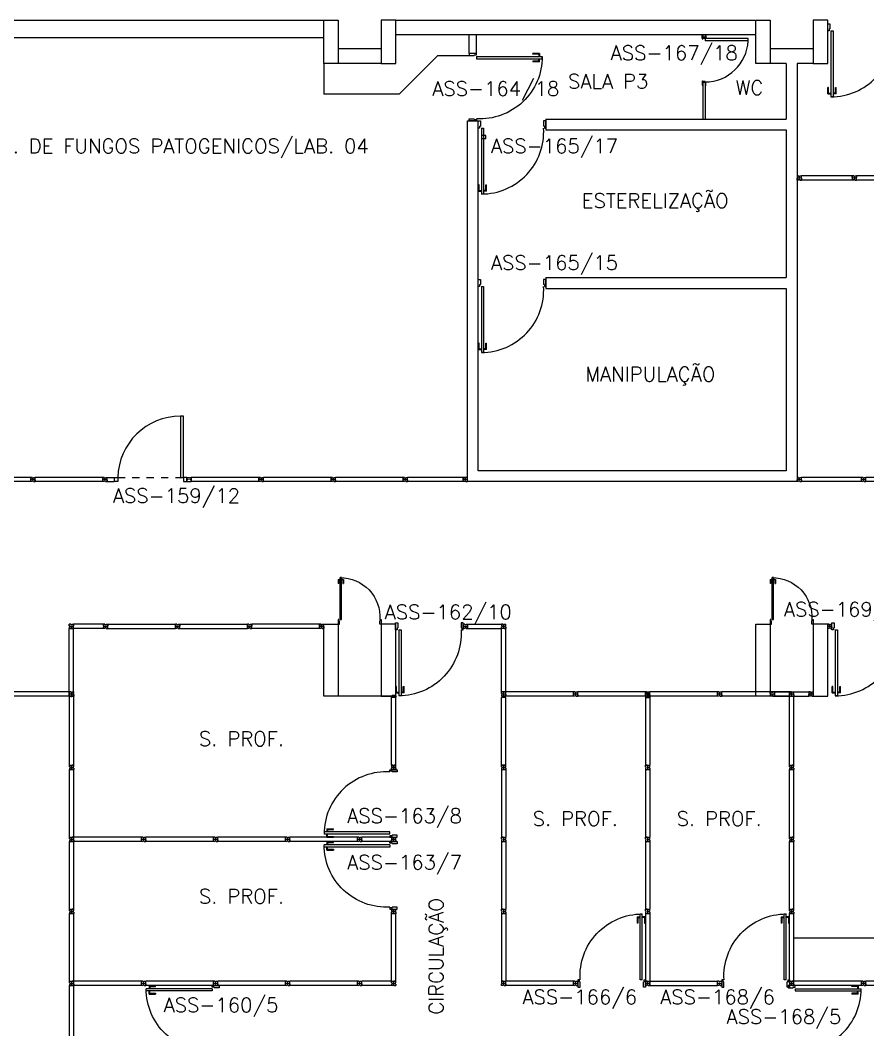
# Model space of a CAD drawing. Extents: x -248 to -11, y 347 to 447.
# Drawn here: x -76.88 to -65.11, y 365.43 to 379.45 of the extents above; entities that cross this region are included whole.
import ezdxf
from ezdxf.enums import TextEntityAlignment as Align

# ---------------------------------------------------------------- set-up
doc = ezdxf.new("R2010")
doc.units = 0
doc.header["$LTSCALE"] = 0.02
doc.header["$MEASUREMENT"] = 0
doc.linetypes.add('DASHEDX2', pattern=[38.1, 25.4, -12.7])
doc.layers.get('0').update_dxf_attribs({"linetype": 'CONTINUOUS'})
for name, color, linetype in [('ALV', 2, 'CONTINUOUS'), ('BANC', 2, 'CONTINUOUS'), ('DIV', 2, 'CONTINUOUS'), ('ESTR', 3, 'CONTINUOUS'), ('MOBIL', 3, 'CONTINUOUS'), ('PAREDE ALV', 6, 'CONTINUOUS'), ('PAREDE DIV DEMOLIDA', 2, 'DASHEDX2'), ('PORTAS', 2, 'CONTINUOUS'), ('TEXTO', 2, 'CONTINUOUS'), ('TEXTO-ENDEREÇO', 2, 'CONTINUOUS')]:
    doc.layers.add(name, color=color, linetype=linetype)
doc.styles.add('UNB-100', font='simplex.shx', dxfattribs={"height": 0.2})
doc.styles.add('UNB-100-1', font='simplex.shx', dxfattribs={"height": 0.2})

# ---------------------------------------------------------------- blocks, each defined once
blk = doc.blocks.new('PDV2D-SSS')
for p, q in [((-0.148, 0.925), (-0.108, 0.925)), ((-0.148, 0.925), (-0.148, 0.835)), ((-0.138, 0.915), (-0.108, 0.915)), ((-0.138, 0.915), (-0.138, 0.835)), ((-0.106, 0.965), (-0.076, 0.965)), ((-0.106, 0.05), (-0.106, 0.965)), ((-0.076, 0.05), (-0.076, 0.965)), ((-0.034, 0.925), (-0.074, 0.925)), ((-0.044, 0.915), (-0.074, 0.915)), ((-0.044, 0.915), (-0.044, 0.835)), ((-0.034, 0.925), (-0.034, 0.835)), ((-0.138, 0.835), (-0.148, 0.835)), ((-0.044, 0.835), (-0.034, 0.835)), ((-0.95, 0.05), (-0.97, 0.05)), ((-0.97, 0.05), (-0.97, 0.035)), ((-0.97, 0.035), (-0.97, -0.035)), ((-0.95, 0.02), (-0.95, 0.05)), ((-0.95, 0.02), (-0.94, 0.02)), ((-0.94, -0.05), (-0.94, 0.02)), ((-0.076, 0.05), (-0.106, 0.05)), ((-0.051, 0.02), (-0.061, 0.02)), ((-0.061, -0.05), (-0.061, 0.02)), ((-0.051, 0.05), (-0.031, 0.05)), ((-0.051, 0.02), (-0.051, 0.05)), ((-0.031, 0.05), (-0.031, -0.05)), ((-0.97, -0.035), (-0.97, -0.05)), ((-0.97, -0.05), (-0.94, -0.05)), ((-0.031, -0.05), (-0.061, -0.05))]:
    blk.add_line(p, q)
at = {"color": 1}
blk.add_arc((-0.076, 0.1), 0.865, 90, 183.3214, dxfattribs=at)
blk = doc.blocks.new('DIVMT-SSS')
for p, q in [((-0.03, 0.008), (-0.03, 0.03)), ((-0.006, 0.03), (-0.03, 0.03)), ((-0.03, 0.008), (-0.02, 0.008)), ((-0.02, -0.008), (-0.02, 0.008)), ((-0.006, 0.02), (-0.006, 0.03)), ((0.006, 0.02), (-0.006, 0.02)), ((-0.005, 0), (0.005, 0)), ((0.005, 0), (-0.005, 0)), ((0, 0.005), (0, -0.005)), ((0, -0.005), (0, 0.005)), ((0.006, 0.03), (0.03, 0.03)), ((0.006, 0.02), (0.006, 0.03)), ((0.03, 0.008), (0.02, 0.008)), ((0.02, -0.008), (0.02, 0.008)), ((0.03, 0.008), (0.03, 0.03)), ((-0.03, -0.008), (-0.03, -0.03)), ((-0.03, -0.008), (-0.02, -0.008)), ((-0.03, -0.03), (-0.03, -0.97)), ((-0.03, -0.03), (-0.009, -0.03)), ((0.03, -0.03), (-0.03, -0.03)), ((-0.03, -0.03), (-0.006, -0.03)), ((-0.009, -0.03), (-0.027, -0.03)), ((-0.006, -0.02), (-0.006, -0.03)), ((-0.006, -0.02), (0.006, -0.02)), ((-0.006, -0.02), (-0.006, -0.03)), ((0.006, -0.02), (-0.006, -0.02)), ((0.005, -0.03), (-0.005, -0.03)), ((0.006, -0.02), (0.006, -0.03)), ((0.006, -0.02), (0.006, -0.03)), ((0.03, -0.03), (0.006, -0.03)), ((0.03, -0.008), (0.02, -0.008)), ((0.03, -0.008), (0.03, -0.03)), ((0.03, -0.03), (0.03, -0.97)), ((0.03, -0.97), (-0.03, -0.97)), ((-0.006, -0.98), (-0.006, -0.97)), ((-0.006, -0.98), (0.006, -0.98)), ((0.005, -0.97), (-0.005, -0.97)), ((0.006, -0.98), (0.006, -0.97)), ((0.006, -1.001), (-0.006, -1.001)), ((0, -0.994), (0, -1.007)), ((0, -1.02), (0, -1.021))]:
    blk.add_line(p, q)
blk = doc.blocks.new('PILINT-SSS')
for points in [[(0.2, 0), (0.2, -0.6), (0, -0.6), (0, 0)], [(0.8, 0), (0.8, -0.6), (1, -0.6), (1, 0)], [(0.2, -8.39), (0.2, -9.39), (0, -9.39), (0, -8.39)], [(0.8, -8.39), (0.8, -9.39), (1, -9.39), (1, -8.39)]]:
    blk.add_lwpolyline(points, close=True)
blk = doc.blocks.new('DIVINI-SSS')
for p, q in [((-0.02, 0), (-0.02, -0.008)), ((-0.02, 0), (0.001, 0)), ((-0.005, 0), (0.005, 0)), ((0, 0.005), (0, -0.005)), ((0.001, 0), (0.02, 0)), ((-0.03, -0.008), (-0.02, -0.008)), ((-0.03, -0.008), (-0.03, -0.028)), ((-0.03, -0.028), (-0.008, -0.028)), ((-0.03, -0.03), (0.03, -0.03)), ((-0.03, -0.975), (-0.03, -0.03)), ((-0.009, -0.03), (-0.027, -0.03)), ((-0.008, -0.019), (0.008, -0.019)), ((-0.008, -0.019), (-0.008, -0.028)), ((-0.006, -0.021), (-0.006, -0.03)), ((0.006, -0.021), (-0.006, -0.021)), ((-0.006, -0.023), (-0.006, -0.027)), ((-0.004, -0.021), (0.004, -0.021)), ((0.006, -0.021), (0.006, -0.03)), ((0.006, -0.023), (0.006, -0.027)), ((0.008, -0.019), (0.008, -0.028)), ((0.03, -0.028), (0.008, -0.028)), ((0.009, -0.03), (0.027, -0.03)), ((0.02, 0), (0.02, -0.008)), ((0.03, -0.008), (0.02, -0.008)), ((0.03, -0.008), (0.03, -0.028)), ((0.03, -0.975), (0.03, -0.03)), ((-0.03, -0.975), (0.03, -0.975)), ((-0.009, -0.975), (-0.027, -0.975)), ((-0.006, -0.985), (-0.006, -0.975)), ((0.006, -0.985), (0.006, -0.975)), ((0.03, -0.975), (0.009, -0.975)), ((0.009, -0.975), (0.027, -0.975)), ((0.006, -0.985), (-0.006, -0.985)), ((0.006, -1.01), (-0.006, -1.01)), ((0, -0.985), (0, -0.988)), ((0, -1.003), (0, -1.018))]:
    blk.add_line(p, q)
blk = doc.blocks.new('PDV2E-SSS')
at = {"layer": 'DIV'}
for p, q in [((0.034, 0.925), (0.034, 0.835)), ((0.034, 0.925), (0.074, 0.925)), ((0.044, 0.915), (0.044, 0.835)), ((0.044, 0.915), (0.074, 0.915)), ((0.076, 0.05), (0.076, 0.965)), ((0.106, 0.965), (0.076, 0.965)), ((0.106, 0.05), (0.106, 0.965)), ((0.148, 0.925), (0.108, 0.925)), ((0.138, 0.915), (0.108, 0.915)), ((0.138, 0.915), (0.138, 0.835)), ((0.148, 0.925), (0.148, 0.835)), ((0.044, 0.835), (0.034, 0.835)), ((0.138, 0.835), (0.148, 0.835)), ((0.031, 0.05), (0.031, -0.05)), ((0.051, 0.05), (0.031, 0.05)), ((0.051, 0.02), (0.051, 0.05)), ((0.051, 0.02), (0.061, 0.02)), ((0.061, -0.05), (0.061, 0.02)), ((0.076, 0.05), (0.106, 0.05)), ((0.95, 0.02), (0.94, 0.02)), ((0.94, -0.05), (0.94, 0.02)), ((0.95, 0.02), (0.95, 0.05)), ((0.95, 0.05), (0.97, 0.05)), ((0.97, 0.05), (0.97, 0.035)), ((0.97, 0.035), (0.97, -0.035)), ((0.031, -0.05), (0.061, -0.05)), ((0.97, -0.05), (0.94, -0.05)), ((0.97, -0.035), (0.97, -0.05))]:
    blk.add_line(p, q, dxfattribs=at)
at = {"layer": 'DIV', "color": 1}
blk.add_arc((0.076, 0.1), 0.865, 356.6786, 90, dxfattribs=at)
blk = doc.blocks.new('MTT-SSS')
for p, q in [((-0.008, 0.03), (-0.03, 0.03)), ((-0.03, 0.03), (-0.03, 0.006)), ((-0.0185, 0.006), (-0.03, 0.006)), ((-0.0185, -0.006), (-0.0185, 0.006)), ((-0.008, 0.03), (-0.008, 0.02)), ((-0.008, 0.02), (0.008, 0.02)), ((-0.0051, 0), (0.0051, 0)), ((0, -0.0051), (0, 0.0051)), ((0.008, 0.03), (0.03, 0.03)), ((0.008, 0.03), (0.008, 0.02)), ((0.0205, -0.006), (0.0205, 0.006)), ((0.0205, 0.006), (0.03, 0.006)), ((0.03, 0.006), (0.03, 0.03)), ((-0.03, -0.03), (-0.03, -0.006)), ((-0.0185, -0.006), (-0.03, -0.006)), ((-0.008, -0.03), (-0.03, -0.03)), ((-0.008, -0.02), (0.008, -0.02)), ((-0.008, -0.03), (-0.008, -0.02)), ((0.008, -0.03), (0.008, -0.02)), ((0.008, -0.03), (0.03, -0.03)), ((0.0205, -0.006), (0.03, -0.006)), ((0.03, -0.006), (0.03, -0.03))]:
    blk.add_line(p, q)

msp = doc.modelspace()

# ---------------------------------------------------------------- linework, layer by layer
at = {"layer": 'ALV'}
for p, q in [((-77.666, 379.453), (-72.666, 379.453)), ((-71.666, 379.453), (-66.675, 379.453)), ((-77.666, 379.213), (-72.666, 379.213)), ((-71.666, 379.253), (-66.666, 379.253)), ((-70.645, 378.992), (-70.645, 379.253)), ((-70.545, 378.992), (-70.545, 379.253)), ((-71.866, 379.053), (-72.466, 379.053)), ((-65.866, 379.053), (-66.466, 379.053)), ((-71.866, 378.853), (-72.466, 378.853)), ((-66.241, 378.853), (-66.466, 378.853)), ((-66.241, 378.853), (-66.241, 378.078)), ((-65.866, 378.853), (-66.091, 378.853)), ((-66.091, 378.853), (-66.091, 373.043)), ((-70.67, 373.043), (-70.67, 378.053)), ((-70.67, 378.053), (-70.52, 378.053)), ((-70.52, 373.193), (-70.52, 378.053)), ((-69.58, 378.078), (-66.241, 378.078)), ((-69.58, 378.078), (-69.58, 377.928)), ((-69.58, 377.928), (-66.241, 377.928)), ((-66.241, 377.928), (-66.241, 375.878)), ((-69.58, 375.878), (-66.241, 375.878)), ((-69.58, 375.878), (-69.58, 375.728)), ((-69.58, 375.728), (-66.241, 375.728)), ((-66.241, 375.728), (-66.241, 373.193)), ((-66.241, 373.193), (-70.52, 373.193)), ((-71.554, 373.073), (-71.555, 373.073)), ((-71.528, 373.073), (-71.542, 373.073)), ((-71.535, 373.067), (-71.535, 373.079)), ((-71.514, 373.079), (-71.514, 373.067)), ((-71.514, 373.079), (-71.504, 373.079)), ((-71.514, 373.067), (-71.504, 373.067)), ((-71.504, 373.043), (-71.504, 373.103)), ((-70.67, 373.103), (-71.504, 373.103)), ((-71.504, 373.068), (-71.504, 373.078)), ((-70.67, 373.043), (-71.504, 373.043)), ((-66.091, 373.043), (-70.67, 373.043))]:
    msp.add_line(p, q, dxfattribs=at)
at = {"layer": 'BANC'}
for p, q in [((-71.666, 370.063), (-72.666, 370.063)), ((-63.796, 366.704), (-66.136, 366.704))]:
    msp.add_line(p, q, dxfattribs=at)
at = {"layer": 'DIV'}
for p, q in [((-67.409, 379.201), (-67.409, 379.251)), ((-67.399, 379.253), (-67.399, 379.216)), ((-67.369, 379.216), (-67.399, 379.216)), ((-67.399, 379.216), (-67.399, 379.201)), ((-67.369, 379.253), (-67.369, 379.216)), ((-67.369, 379.216), (-67.369, 379.211)), ((-67.359, 379.253), (-67.359, 379.211)), ((-67.399, 379.201), (-67.409, 379.201)), ((-67.369, 379.201), (-67.404, 379.201)), ((-67.404, 379.201), (-67.404, 379.191)), ((-67.404, 379.191), (-67.399, 379.191)), ((-67.399, 379.191), (-67.399, 379.201)), ((-67.359, 379.211), (-67.369, 379.211)), ((-67.369, 379.211), (-67.369, 379.201)), ((-66.769, 379.201), (-67.369, 379.201)), ((-67.369, 379.201), (-67.369, 379.166)), ((-66.769, 379.166), (-67.369, 379.166)), ((-66.769, 379.166), (-66.769, 379.201)), ((-67.399, 378.601), (-67.409, 378.601)), ((-67.409, 378.601), (-67.409, 378.551)), ((-67.409, 378.551), (-67.399, 378.551)), ((-67.404, 378.601), (-67.404, 378.611)), ((-67.404, 378.611), (-67.399, 378.611)), ((-67.369, 378.601), (-67.404, 378.601)), ((-67.399, 378.611), (-67.399, 378.601)), ((-67.399, 378.586), (-67.399, 378.601)), ((-67.369, 378.586), (-67.399, 378.586)), ((-67.399, 378.586), (-67.399, 378.078)), ((-67.369, 378.591), (-67.369, 378.601)), ((-67.359, 378.591), (-67.369, 378.591)), ((-67.369, 378.586), (-67.369, 378.591)), ((-67.369, 378.586), (-67.369, 378.078)), ((-67.369, 378.541), (-67.359, 378.541)), ((-67.359, 378.541), (-67.359, 378.591)), ((-66.08, 377.263), (-66.082, 377.263)), ((-66.054, 377.263), (-66.068, 377.263)), ((-66.061, 377.257), (-66.061, 377.27)), ((-66.04, 377.269), (-66.04, 377.257)), ((-66.04, 377.269), (-66.031, 377.269)), ((-66.04, 377.257), (-66.031, 377.257)), ((-66.031, 377.233), (-66.031, 377.293)), ((-65.326, 377.293), (-66.031, 377.293)), ((-66.031, 377.258), (-66.031, 377.268)), ((-65.326, 377.293), (-65.326, 377.233)), ((-65.326, 377.233), (-66.031, 377.233)), ((-70.73, 373.102), (-70.73, 373.079)), ((-70.708, 373.102), (-70.73, 373.102)), ((-70.73, 373.043), (-70.73, 373.102)), ((-70.73, 373.102), (-70.73, 373.082)), ((-70.73, 373.082), (-70.73, 373.1)), ((-70.721, 373.079), (-70.73, 373.079)), ((-70.721, 373.079), (-70.73, 373.079)), ((-70.73, 373.043), (-70.73, 373.078)), ((-70.721, 373.067), (-70.73, 373.067)), ((-70.73, 373.043), (-70.73, 373.067)), ((-70.721, 373.067), (-70.73, 373.067)), ((-70.708, 373.043), (-70.73, 373.043)), ((-70.721, 373.067), (-70.721, 373.079)), ((-70.721, 373.079), (-70.721, 373.067)), ((-70.719, 373.073), (-70.72, 373.073)), ((-70.708, 373.102), (-70.708, 373.092)), ((-70.708, 373.092), (-70.692, 373.092)), ((-70.708, 373.053), (-70.692, 373.053)), ((-70.708, 373.043), (-70.708, 373.053)), ((-70.693, 373.073), (-70.707, 373.073)), ((-70.705, 373.073), (-70.695, 373.073)), ((-70.695, 373.073), (-70.705, 373.073)), ((-70.7, 373.067), (-70.7, 373.079)), ((-70.7, 373.068), (-70.7, 373.078)), ((-70.7, 373.078), (-70.7, 373.068)), ((-70.692, 373.102), (-70.692, 373.092)), ((-70.692, 373.102), (-70.67, 373.102)), ((-70.692, 373.043), (-70.692, 373.053)), ((-70.692, 373.043), (-70.67, 373.043)), ((-70.68, 373.067), (-70.68, 373.079)), ((-70.68, 373.079), (-70.67, 373.079)), ((-70.68, 373.067), (-70.67, 373.067)), ((-70.679, 373.079), (-70.67, 373.079)), ((-70.679, 373.079), (-70.679, 373.067)), ((-70.679, 373.067), (-70.67, 373.067)), ((-70.67, 373.044), (-70.67, 373.102)), ((-69.692, 373.043), (-70.609, 373.043)), ((-66.081, 373.073), (-66.082, 373.073)), ((-66.055, 373.073), (-66.069, 373.073)), ((-66.062, 373.067), (-66.062, 373.079)), ((-66.041, 373.079), (-66.041, 373.067)), ((-66.041, 373.079), (-66.031, 373.079)), ((-66.041, 373.067), (-66.031, 373.067)), ((-66.031, 373.043), (-66.031, 373.103)), ((-65.196, 373.103), (-66.031, 373.103)), ((-66.031, 373.068), (-66.031, 373.078)), ((-65.196, 373.043), (-66.031, 373.043)), ((-65.196, 373.103), (-65.196, 373.082)), ((-65.196, 373.043), (-65.196, 373.103)), ((-65.174, 373.103), (-65.196, 373.103)), ((-65.196, 373.103), (-65.196, 373.079)), ((-65.196, 373.082), (-65.196, 373.1)), ((-65.186, 373.079), (-65.196, 373.079)), ((-65.186, 373.079), (-65.196, 373.079)), ((-65.196, 373.068), (-65.196, 373.078)), ((-65.186, 373.067), (-65.196, 373.067)), ((-65.196, 373.043), (-65.196, 373.067)), ((-65.186, 373.067), (-65.196, 373.067)), ((-65.174, 373.043), (-65.196, 373.043)), ((-65.186, 373.079), (-65.186, 373.067)), ((-65.186, 373.067), (-65.186, 373.079)), ((-65.174, 373.103), (-65.174, 373.093)), ((-65.174, 373.093), (-65.158, 373.093)), ((-65.174, 373.043), (-65.174, 373.053)), ((-65.174, 373.053), (-65.158, 373.053)), ((-65.16, 373.073), (-65.171, 373.073)), ((-65.171, 373.073), (-65.16, 373.073)), ((-65.166, 373.078), (-65.166, 373.068)), ((-65.166, 373.068), (-65.166, 373.078)), ((-65.158, 373.103), (-65.135, 373.103)), ((-65.158, 373.103), (-65.158, 373.093)), ((-65.158, 373.043), (-65.158, 373.053)), ((-65.158, 373.043), (-65.136, 373.043)), ((-65.135, 373.043), (-65.135, 373.103)), ((-76.201, 371.003), (-76.141, 371.003)), ((-76.201, 370.063), (-76.201, 371.003)), ((-76.178, 371.032), (-76.165, 371.032)), ((-76.165, 371.012), (-76.177, 371.012)), ((-76.177, 371.012), (-76.177, 371.003)), ((-76.176, 371.003), (-76.166, 371.003)), ((-76.171, 371.024), (-76.171, 371.038)), ((-76.165, 371.012), (-76.165, 371.003)), ((-76.141, 371.002), (-76.141, 371.062)), ((-75.726, 371.062), (-76.141, 371.062)), ((-76.141, 370.063), (-76.141, 371.003)), ((-75.726, 371.002), (-76.141, 371.002)), ((-75.726, 371.062), (-75.726, 371.002)), ((-75.726, 371.041), (-75.726, 371.059)), ((-75.717, 371.038), (-75.726, 371.038)), ((-75.726, 371.037), (-75.726, 371.027)), ((-75.717, 371.026), (-75.726, 371.026)), ((-75.726, 371.002), (-75.726, 371.023)), ((-75.726, 371.023), (-75.726, 371.005)), ((-75.717, 371.026), (-75.717, 371.038)), ((-75.691, 371.032), (-75.702, 371.032)), ((-75.696, 371.027), (-75.696, 371.037)), ((-70.705, 371.063), (-70.727, 371.063)), ((-70.727, 371.039), (-70.727, 371.063)), ((-70.718, 371.039), (-70.727, 371.039)), ((-70.718, 371.027), (-70.727, 371.027)), ((-70.727, 371.027), (-70.727, 371.003)), ((-70.705, 371.003), (-70.727, 371.003)), ((-70.718, 371.039), (-70.718, 371.027)), ((-70.705, 371.063), (-70.705, 371.053)), ((-70.689, 371.053), (-70.705, 371.053)), ((-70.689, 371.013), (-70.705, 371.013)), ((-70.705, 371.003), (-70.705, 371.013)), ((-70.692, 371.033), (-70.702, 371.033)), ((-70.702, 371.033), (-70.692, 371.033)), ((-70.697, 371.038), (-70.697, 371.028)), ((-70.697, 371.028), (-70.697, 371.038)), ((-70.689, 371.063), (-70.689, 371.053)), ((-70.689, 371.063), (-70.667, 371.063)), ((-70.689, 371.003), (-70.689, 371.013)), ((-70.689, 371.003), (-70.667, 371.003)), ((-70.677, 371.039), (-70.677, 371.027)), ((-70.677, 371.039), (-70.667, 371.039)), ((-70.677, 371.027), (-70.677, 371.039)), ((-70.677, 371.039), (-70.667, 371.039)), ((-70.677, 371.027), (-70.667, 371.027)), ((-70.677, 371.027), (-70.667, 371.027)), ((-70.667, 371.063), (-70.667, 371.039)), ((-70.667, 371.063), (-70.667, 371.003)), ((-70.667, 371.063), (-70.196, 371.063)), ((-70.667, 371.038), (-70.667, 371.028)), ((-70.667, 371.003), (-70.667, 371.027)), ((-70.667, 371.024), (-70.667, 371.006)), ((-70.667, 371.003), (-70.667, 371.024)), ((-70.667, 371.003), (-70.196, 371.003)), ((-70.196, 370.104), (-70.196, 371.002)), ((-70.136, 371.002), (-70.196, 371.002)), ((-70.136, 371.002), (-70.196, 371.002)), ((-70.172, 371.012), (-70.172, 371.002)), ((-70.172, 371.012), (-70.16, 371.012)), ((-70.16, 371.012), (-70.16, 371.002)), ((-70.136, 370.104), (-70.136, 371.002)), ((-76.171, 370.088), (-76.171, 370.098)), ((-76.166, 370.086), (-76.166, 370.1)), ((-70.196, 370.123), (-70.172, 370.123)), ((-70.196, 370.101), (-70.196, 370.123)), ((-70.136, 370.123), (-70.196, 370.123)), ((-70.196, 370.123), (-70.175, 370.123)), ((-70.196, 370.101), (-70.186, 370.101)), ((-70.175, 370.123), (-70.193, 370.123)), ((-70.186, 370.101), (-70.186, 370.085)), ((-70.172, 370.113), (-70.172, 370.123)), ((-70.172, 370.113), (-70.172, 370.123)), ((-70.16, 370.113), (-70.172, 370.113)), ((-70.172, 370.113), (-70.16, 370.113)), ((-70.161, 370.123), (-70.171, 370.123)), ((-70.166, 370.098), (-70.166, 370.088)), ((-70.166, 370.088), (-70.166, 370.098)), ((-70.16, 370.113), (-70.16, 370.123)), ((-70.136, 370.123), (-70.16, 370.123)), ((-70.16, 370.113), (-70.16, 370.123)), ((-70.146, 370.101), (-70.146, 370.085)), ((-70.136, 370.101), (-70.146, 370.101)), ((-70.136, 370.101), (-70.136, 370.123)), ((-66.444, 370.123), (-66.466, 370.123)), ((-66.466, 370.099), (-66.466, 370.123)), ((-66.457, 370.099), (-66.466, 370.099)), ((-66.457, 370.099), (-66.457, 370.087)), ((-66.444, 370.123), (-66.444, 370.113)), ((-66.428, 370.113), (-66.444, 370.113)), ((-66.436, 370.098), (-66.436, 370.088)), ((-66.436, 370.088), (-66.436, 370.098)), ((-66.428, 370.123), (-66.428, 370.113)), ((-66.428, 370.123), (-66.406, 370.123)), ((-66.416, 370.099), (-66.416, 370.087)), ((-66.416, 370.099), (-66.406, 370.099)), ((-66.416, 370.087), (-66.416, 370.099)), ((-66.416, 370.099), (-66.406, 370.099)), ((-66.406, 370.123), (-66.406, 370.099)), ((-66.406, 370.123), (-66.406, 370.063)), ((-66.406, 370.123), (-65.927, 370.123)), ((-66.406, 370.098), (-66.406, 370.088)), ((-65.927, 370.123), (-65.927, 370.063)), ((-65.918, 370.099), (-65.927, 370.099)), ((-65.927, 370.098), (-65.927, 370.088)), ((-65.918, 370.087), (-65.918, 370.099)), ((-65.896, 370.099), (-65.896, 370.087)), ((-76.201, 370.063), (-76.141, 370.063)), ((-76.196, 369.103), (-76.196, 370.063)), ((-76.196, 370.063), (-76.136, 370.063)), ((-76.177, 370.053), (-76.177, 370.063)), ((-76.165, 370.053), (-76.177, 370.053)), ((-76.166, 370.093), (-76.176, 370.093)), ((-76.176, 370.063), (-76.166, 370.063)), ((-76.176, 370.062), (-76.166, 370.062)), ((-76.176, 370.054), (-76.176, 370.062)), ((-76.166, 370.054), (-76.176, 370.054)), ((-76.173, 370.093), (-76.16, 370.093)), ((-76.172, 370.072), (-76.172, 370.063)), ((-76.16, 370.072), (-76.172, 370.072)), ((-76.171, 370.063), (-76.161, 370.063)), ((-76.166, 370.054), (-76.166, 370.062)), ((-76.166, 370.052), (-76.166, 370.053)), ((-76.165, 370.053), (-76.165, 370.063)), ((-76.141, 370.063), (-76.162, 370.063)), ((-76.162, 370.063), (-76.144, 370.063)), ((-76.16, 370.072), (-76.16, 370.063)), ((-76.136, 369.103), (-76.136, 370.063)), ((-71.666, 370.003), (-71.666, 370.063)), ((-70.196, 370.085), (-70.186, 370.085)), ((-70.196, 370.085), (-70.196, 370.063)), ((-70.172, 370.063), (-70.196, 370.063)), ((-70.16, 370.072), (-70.172, 370.072)), ((-70.172, 370.072), (-70.172, 370.063)), ((-70.161, 370.093), (-70.171, 370.093)), ((-70.171, 370.093), (-70.161, 370.093)), ((-70.16, 370.072), (-70.16, 370.063)), ((-70.16, 370.063), (-70.136, 370.063)), ((-70.136, 370.085), (-70.146, 370.085)), ((-70.136, 370.085), (-70.136, 370.063)), ((-66.457, 370.087), (-66.466, 370.087)), ((-66.466, 370.087), (-66.466, 370.063)), ((-66.444, 370.063), (-66.466, 370.063)), ((-66.428, 370.073), (-66.444, 370.073)), ((-66.444, 370.063), (-66.444, 370.073)), ((-66.431, 370.093), (-66.442, 370.093)), ((-66.442, 370.093), (-66.431, 370.093)), ((-66.428, 370.063), (-66.428, 370.073)), ((-66.428, 370.063), (-66.406, 370.063)), ((-66.416, 370.087), (-66.406, 370.087)), ((-66.416, 370.087), (-66.406, 370.087)), ((-66.406, 370.063), (-66.406, 370.087)), ((-66.406, 370.084), (-66.406, 370.066)), ((-66.406, 370.063), (-66.406, 370.084)), ((-66.406, 370.063), (-65.927, 370.063)), ((-66.196, 369.103), (-66.196, 370.063)), ((-66.136, 369.103), (-66.136, 370.063)), ((-65.918, 370.087), (-65.927, 370.087)), ((-65.904, 370.093), (-65.89, 370.093)), ((-65.877, 370.093), (-65.876, 370.093)), ((-76.196, 369.103), (-76.172, 369.103)), ((-76.196, 369.081), (-76.196, 369.103)), ((-76.196, 369.103), (-76.136, 369.103)), ((-76.196, 369.081), (-76.186, 369.081)), ((-76.196, 369.065), (-76.186, 369.065)), ((-76.196, 369.065), (-76.196, 369.043)), ((-76.172, 369.043), (-76.196, 369.043)), ((-76.186, 369.081), (-76.186, 369.065)), ((-76.172, 369.093), (-76.172, 369.103)), ((-76.172, 369.093), (-76.172, 369.103)), ((-76.172, 369.093), (-76.16, 369.093)), ((-76.16, 369.093), (-76.172, 369.093)), ((-76.172, 369.073), (-76.161, 369.073)), ((-76.161, 369.073), (-76.172, 369.073)), ((-76.172, 369.052), (-76.16, 369.052)), ((-76.172, 369.052), (-76.172, 369.043)), ((-76.171, 369.103), (-76.161, 369.103)), ((-76.166, 369.078), (-76.166, 369.068)), ((-76.166, 369.068), (-76.166, 369.078)), ((-76.16, 369.093), (-76.16, 369.103)), ((-76.136, 369.103), (-76.16, 369.103)), ((-76.16, 369.093), (-76.16, 369.103)), ((-76.16, 369.052), (-76.16, 369.043)), ((-76.16, 369.043), (-76.136, 369.043)), ((-76.157, 369.103), (-76.139, 369.103)), ((-76.136, 369.103), (-76.157, 369.103)), ((-76.136, 369.081), (-76.146, 369.081)), ((-76.146, 369.081), (-76.146, 369.065)), ((-76.136, 369.065), (-76.146, 369.065)), ((-76.136, 369.081), (-76.136, 369.103)), ((-76.136, 369.065), (-76.136, 369.043)), ((-66.196, 369.103), (-66.136, 369.103)), ((-66.196, 369.081), (-66.196, 369.103)), ((-66.196, 369.103), (-66.172, 369.103)), ((-66.196, 369.081), (-66.186, 369.081)), ((-66.196, 369.065), (-66.196, 369.043)), ((-66.196, 369.065), (-66.186, 369.065)), ((-66.172, 369.043), (-66.196, 369.043)), ((-66.186, 369.081), (-66.186, 369.065)), ((-66.172, 369.093), (-66.172, 369.103)), ((-66.172, 369.093), (-66.172, 369.103)), ((-66.16, 369.093), (-66.172, 369.093)), ((-66.172, 369.093), (-66.16, 369.093)), ((-66.161, 369.073), (-66.172, 369.073)), ((-66.172, 369.073), (-66.161, 369.073)), ((-66.172, 369.052), (-66.172, 369.043)), ((-66.172, 369.052), (-66.16, 369.052)), ((-66.171, 369.103), (-66.161, 369.103)), ((-66.166, 369.068), (-66.166, 369.078)), ((-66.166, 369.078), (-66.166, 369.068)), ((-66.16, 369.093), (-66.16, 369.103)), ((-66.136, 369.103), (-66.16, 369.103)), ((-66.16, 369.093), (-66.16, 369.103)), ((-66.16, 369.052), (-66.16, 369.043)), ((-66.16, 369.043), (-66.136, 369.043)), ((-66.136, 369.103), (-66.157, 369.103)), ((-66.157, 369.103), (-66.139, 369.103)), ((-66.146, 369.081), (-66.146, 369.065)), ((-66.136, 369.081), (-66.146, 369.081)), ((-66.136, 369.065), (-66.146, 369.065)), ((-66.136, 369.081), (-66.136, 369.103)), ((-66.136, 369.065), (-66.136, 369.043)), ((-72.185, 368.073), (-72.187, 368.073)), ((-72.159, 368.073), (-72.173, 368.073)), ((-72.166, 368.067), (-72.166, 368.08)), ((-72.145, 368.079), (-72.136, 368.079)), ((-72.145, 368.079), (-72.145, 368.067)), ((-72.145, 368.067), (-72.136, 368.067)), ((-71.726, 368.103), (-72.136, 368.103)), ((-72.136, 368.043), (-72.136, 368.103)), ((-72.136, 368.068), (-72.136, 368.078)), ((-71.726, 368.043), (-72.136, 368.043)), ((-71.726, 368.103), (-71.726, 368.043)), ((-72.185, 366.073), (-72.187, 366.073)), ((-72.159, 366.073), (-72.173, 366.073)), ((-72.166, 366.067), (-72.166, 366.08)), ((-72.145, 366.079), (-72.136, 366.079)), ((-72.145, 366.079), (-72.145, 366.067)), ((-72.145, 366.067), (-72.136, 366.067)), ((-71.726, 366.103), (-72.136, 366.103)), ((-72.136, 366.043), (-72.136, 366.103)), ((-72.136, 366.068), (-72.136, 366.078)), ((-71.726, 366.043), (-72.136, 366.043))]:
    msp.add_line(p, q, dxfattribs=at)
msp.add_arc((-67.369, 379.196), 0.6, 270, 357.134, dxfattribs=at)
at = {"layer": 'MOBIL'}
for p, q in [((-71.079, 378.962), (-71.616, 378.425)), ((-71.079, 378.962), (-70.645, 378.962)), ((-72.666, 378.853), (-72.666, 378.425)), ((-71.616, 378.425), (-72.666, 378.425))]:
    msp.add_line(p, q, dxfattribs=at)
at = {"layer": 'PAREDE ALV'}
for p, q in [((-75.575, 373.103), (-75.575, 373.043)), ((-74.565, 373.043), (-74.565, 373.103)), ((-74.505, 373.103), (-74.505, 373.043))]:
    msp.add_line(p, q, dxfattribs=at)
at = {"layer": 'PAREDE DIV DEMOLIDA', "color": 1, "ltscale": 0.0001}
msp.add_line((-75.525, 373.103), (-74.655, 373.103), dxfattribs=at)
at = {"layer": 'PORTAS'}
for p, q in [((-70.415, 377.803), (-70.475, 377.803)), ((-75.675, 373.103), (-75.575, 373.103)), ((-75.675, 373.043), (-75.575, 373.043)), ((-75.575, 373.103), (-75.575, 373.043)), ((-74.565, 373.103), (-74.505, 373.103)), ((-74.565, 373.103), (-74.565, 373.043)), ((-74.565, 373.043), (-74.505, 373.043))]:
    msp.add_line(p, q, dxfattribs=at)
for points in [[(-70.415, 377.803), (-70.415, 377.853), (-70.475, 377.853), (-70.475, 377.803)], [(-75.575, 373.103), (-75.525, 373.103), (-75.525, 373.043), (-75.575, 373.043)], [(-74.565, 373.103), (-74.615, 373.103), (-74.615, 373.043), (-74.565, 373.043)]]:
    msp.add_lwpolyline(points, dxfattribs=at)
msp.add_lwpolyline([(-74.615, 373.103), (-74.615, 373.953), (-74.655, 373.953), (-74.655, 373.103)], close=True, dxfattribs=at)
at = {"layer": 'PORTAS', "color": 1}
msp.add_arc((-74.656, 373.084), 0.869, 89.9174, 178.7502, dxfattribs=at)

# ---------------------------------------------------------------- block references
at = {"layer": 'ALV', "rotation": 269.9999999764969}
msp.add_blockref('DIVMT-SSS', (-71.534, 373.073), dxfattribs=at)
at = {"layer": 'DIV'}
for name, p, rotation in [('PDV2D-SSS', (-65.697, 379.353), 179.9999999529938), ('PDV2D-SSS', (-70.551, 378.003), 179.9999999529938), ('DIVMT-SSS', (-64.296, 377.263), 269.9999999764969), ('PDV2D-SSS', (-70.551, 375.803), 179.9999999529938), ('DIVMT-SSS', (-76.705, 373.073), 269.9999999764969), ('DIVMT-SSS', (-72.534, 373.073), 269.9999999764969), ('DIVMT-SSS', (-64.165, 373.073), 269.9999999764969), ('PDV2D-SSS', (-65.637, 371.033), 179.9999999764969), ('DIVMT-SSS', (-72.695, 371.032), 269.9999999764969), ('DIVMT-SSS', (-76.166, 370.093), 269.9999999764969), ('DIVMT-SSS', (-69.166, 370.093), 269.9999999529937), ('DIVMT-SSS', (-68.165, 370.093), 269.9999999529937), ('DIVMT-SSS', (-67.166, 370.093), 269.9999999529937), ('DIVMT-SSS', (-66.165, 370.093), 269.9999999529937), ('DIVINI-SSS', (-71.696, 370.078), 359.9999999764968), ('DIVMT-SSS', (-76.166, 368.073), 179.9999999764969), ('PDV2E-SSS', (-71.696, 368.072), 90.00000002350312), ('DIVMT-SSS', (-66.166, 368.073), 179.9999999764969), ('DIVMT-SSS', (-76.166, 367.073), 179.9999999764969), ('DIVMT-SSS', (-75.166, 368.073), 269.9999999529937), ('DIVMT-SSS', (-74.166, 368.073), 269.9999999529937), ('DIVMT-SSS', (-73.166, 368.073), 269.9999999529937), ('DIVMT-SSS', (-72.166, 368.073), 269.9999999529937), ('DIVMT-SSS', (-66.166, 367.073), 179.9999999764969), ('DIVMT-SSS', (-76.166, 366.073), 179.9999999764969), ('DIVMT-SSS', (-71.696, 366.073), 179.9999999764969), ('DIVMT-SSS', (-66.166, 366.073), 179.9999999764969), ('DIVMT-SSS', (-76.166, 365.073), 179.9999999764969), ('DIVMT-SSS', (-75.166, 366.073), 269.9999999529937), ('DIVMT-SSS', (-74.166, 366.073), 269.9999999529937), ('DIVMT-SSS', (-73.166, 366.073), 269.9999999529937), ('DIVMT-SSS', (-72.166, 366.073), 269.9999999529937), ('DIVMT-SSS', (-69.166, 366.073), 269.9999999529937), ('MTT-SSS', (-67.166, 366.073), 180), ('PDV2E-SSS', (-66.166, 366.074), 269.9999999529937), ('DIVMT-SSS', (-65.166, 366.074), 269.9999999529937), ('DIVMT-SSS', (-64.166, 366.074), 269.9999999529937)]:
    msp.add_blockref(name, p, dxfattribs=dict(at, rotation=rotation))
at = {"layer": 'DIV', "xscale": -1}
for name, p, rotation in [('PDV2D-SSS', (-70.595, 379.023), 270.0000000705094), ('PDV2E-SSS', (-71.698, 371.033), 180), ('DIVMT-SSS', (-75.696, 371.032), 90.00000002350312), ('DIVMT-SSS', (-74.696, 371.032), 90.00000002350312), ('DIVMT-SSS', (-68.166, 370.074), 2.350311945065187e-08), ('DIVMT-SSS', (-70.166, 369.074), 180.0000000235031), ('MTT-SSS', (-71.696, 369.073), 180), ('DIVMT-SSS', (-70.166, 369.074), 2.350311945065187e-08), ('DIVMT-SSS', (-68.166, 369.074), 2.350311945065187e-08), ('PDV2E-SSS', (-71.696, 368.074), 89.99999997649687), ('DIVMT-SSS', (-70.166, 368.074), 2.350311945065187e-08), ('DIVMT-SSS', (-68.166, 368.074), 2.350311945065187e-08), ('DIVMT-SSS', (-70.166, 367.074), 2.350311945065187e-08), ('PDV2E-SSS', (-68.165, 366.073), 2.350311945065187e-08), ('DIVMT-SSS', (-68.166, 367.074), 2.350311945065187e-08), ('PDV2E-SSS', (-66.166, 366.073), 2.350311945065187e-08), ('PDV2E-SSS', (-74.166, 366.074), 90.00000004700625), ('DIVMT-SSS', (-68.167, 366.073), 90.00000004700625), ('MTT-SSS', (-68.166, 366.073), 180)]:
    msp.add_blockref(name, p, dxfattribs=dict(at, rotation=rotation))
at = {"layer": 'DIV'}
for p in [(-66.061, 377.263), (-66.061, 373.073), (-72.696, 371.032), (-70.166, 371.033), (-65.636, 371.033), (-66.166, 370.093), (-65.896, 370.093), (-71.696, 368.073), (-71.696, 367.073), (-70.166, 366.073)]:
    msp.add_blockref('MTT-SSS', p, dxfattribs=at)
at = {"layer": 'DIV', "xscale": -1}
for p in [(-65.296, 377.263), (-76.171, 371.032), (-73.696, 371.032)]:
    msp.add_blockref('MTT-SSS', p, dxfattribs=at)
at = {"layer": 'DIV', "xscale": -0.6387937677383064, "yscale": 0.6387937677383206, "zscale": 0.6387937677383064, "rotation": 4.700559941284155e-08}
for p in [(-72.486, 371.095), (-66.486, 371.095)]:
    msp.add_blockref('PDV2D-SSS', p, dxfattribs=at)
at = {"layer": 'ESTR'}
for p in [(-72.666, 379.453), (-66.666, 379.453)]:
    msp.add_blockref('PILINT-SSS', p, dxfattribs=at)
at = {"layer": 'PORTAS', "rotation": 269.9999999764969}
for p in [(-75.705, 373.073), (-73.535, 373.073)]:
    msp.add_blockref('DIVMT-SSS', p, dxfattribs=at)

# ---------------------------------------------------------------- texts
at = {"layer": 'TEXTO', "style": 'UNB-100'}
for s, p in [('SALA P3', (-69.272, 378.504)), ('WC', (-66.945, 378.414)), ('LAB. DE FUNGOS PATOGENICOS/LAB. 04', (-77.466, 377.604))]:
    msp.add_text(s, height=0.2, dxfattribs=at).set_placement(p)
for s, p in [('ESTERELIZAÇÃO', (-68.061, 376.846)), ('MANIPULAÇÃO', (-68.129, 374.436)), ('S. PROF.', (-73.808, 369.371)), ('S. PROF.', (-69.172, 368.261)), ('S. PROF.', (-67.173, 368.261)), ('S. PROF.', (-73.808, 367.183))]:
    msp.add_text(s, height=0.2, dxfattribs=at).set_placement(p, align=Align.CENTER)
msp.add_text('CIRCULAÇÃO', height=0.2, rotation=90, dxfattribs=at).set_placement((-71.004, 366.449), align=Align.CENTER)
at = {"layer": 'TEXTO-ENDEREÇO', "style": 'UNB-100-1'}
for s, p in [('ASS-164/18', (-70.276, 378.403)), ('ASS-165/17', (-69.46, 377.607)), ('ASS-165/15', (-69.46, 375.984)), ('ASS-159/12', (-74.711, 372.747)), ('ASS-162/10', (-70.936, 371.132)), ('ASS-169/10', (-65.392, 371.17)), ('ASS-163/8', (-71.544, 368.301)), ('ASS-163/7', (-71.544, 367.655)), ('ASS-160/5', (-74.092, 365.675)), ('ASS-166/6', (-69.109, 365.785)), ('ASS-168/6', (-67.196, 365.785)), ('ASS-168/5', (-66.275, 365.511))]:
    msp.add_text(s, height=0.2, rotation=360, dxfattribs=at).set_placement(p, align=Align.CENTER)
at = {"layer": 'TEXTO-ENDEREÇO', "insert": (-66.914, 378.966), "char_height": 0.2, "attachment_point": 6, "rotation": 0, "style": 'UNB-100-1'}
msp.add_mtext('ASS-167/18', dxfattribs=at)

doc.saveas('drawing.dxf')
